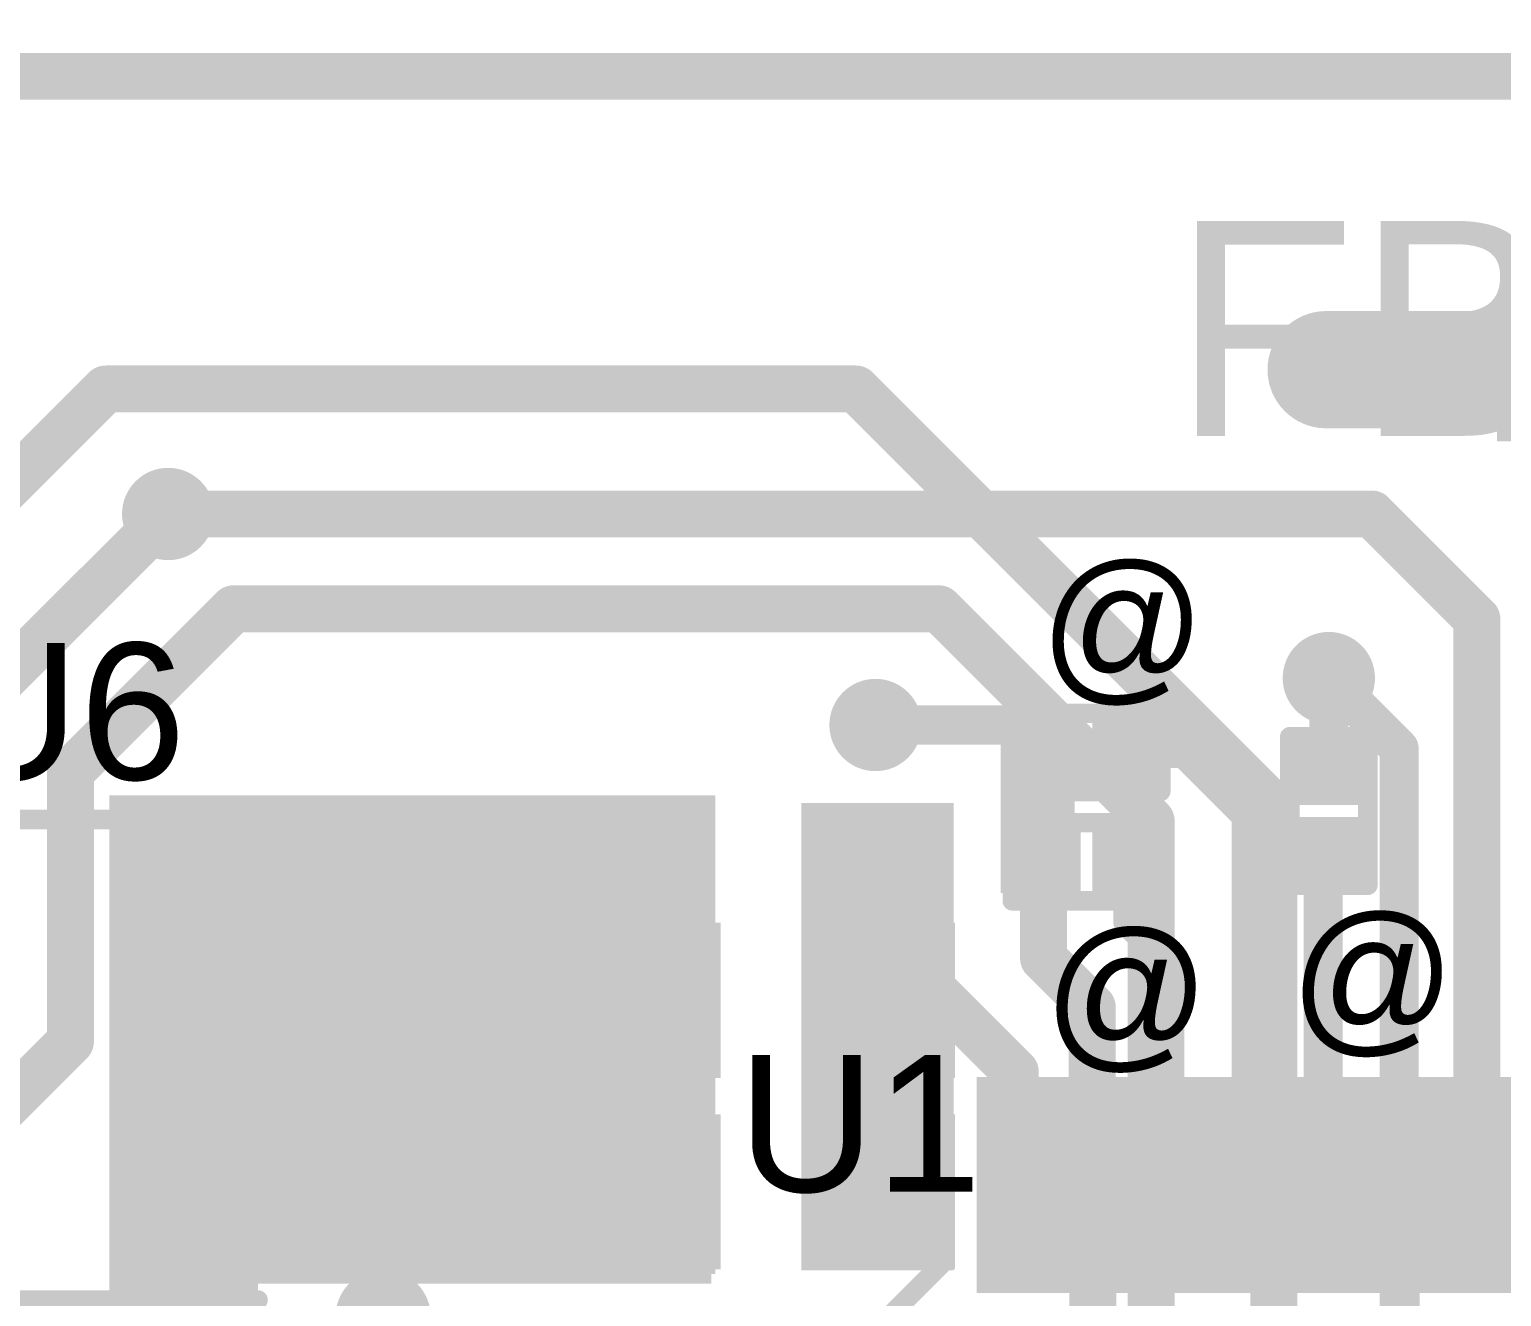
# Model space of a CAD drawing. Header units: millimetres. Extents: x -35.7 to 33.3, y -3.2 to 68.2.
# Drawn here: x -12.26 to -2.69, y 36.06 to 44.3 of the extents above; entities that cross this region are included whole.
import ezdxf

# ---------------------------------------------------------------- set-up
doc = ezdxf.new("R2010")
doc.units = ezdxf.units.MM
for name, color, linetype in [('BottomLayer', 5, 'Continuous'), ('BottomPaste', 16, 'Continuous'), ('BottomSolder', 6, 'Continuous'), ('Mechanical2', 216, 'Continuous'), ('TopLayer', 1, 'Continuous'), ('TopOverlay', 2, 'Continuous'), ('TopPaste', 8, 'Continuous'), ('TopSolder', 216, 'Continuous'), ('ViaHoleLayer', 16, 'Continuous')]:
    doc.layers.add(name, color=color, linetype=linetype)
doc.styles.add('Arial', font='', dxfattribs={"height": 0.2})
doc.styles.get('Arial').set_extended_font_data('Arial')

# ---------------------------------------------------------------- blocks, each defined once
blk = doc.blocks.new('LQFP_100_23')
at = {"layer": 'TopLayer'}
for points in [[(-6.15, 7.15), (-6.15, 8.35), (-5.85, 8.35), (-5.85, 7.15)], [(-5.65, 7.15), (-5.65, 8.35), (-5.35, 8.35), (-5.35, 7.15)], [(-5.15, 7.15), (-5.15, 8.35), (-4.85, 8.35), (-4.85, 7.15)], [(-4.65, 7.15), (-4.65, 8.35), (-4.35, 8.35), (-4.35, 7.15)], [(-4.15, 7.15), (-4.15, 8.35), (-3.85, 8.35), (-3.85, 7.15)], [(-3.65, 7.15), (-3.65, 8.35), (-3.35, 8.35), (-3.35, 7.15)], [(-3.15, 7.15), (-3.15, 8.35), (-2.85, 8.35), (-2.85, 7.15)]]:
    blk.add_hatch(color=1, dxfattribs=at).paths.add_polyline_path(points)
at = {"layer": 'TopPaste'}
for points in [[(-6.15, 7.15), (-6.15, 8.35), (-5.85, 8.35), (-5.85, 7.15)], [(-5.65, 7.15), (-5.65, 8.35), (-5.35, 8.35), (-5.35, 7.15)], [(-5.15, 7.15), (-5.15, 8.35), (-4.85, 8.35), (-4.85, 7.15)], [(-4.65, 7.15), (-4.65, 8.35), (-4.35, 8.35), (-4.35, 7.15)], [(-4.15, 7.15), (-4.15, 8.35), (-3.85, 8.35), (-3.85, 7.15)], [(-3.65, 7.15), (-3.65, 8.35), (-3.35, 8.35), (-3.35, 7.15)], [(-3.15, 7.15), (-3.15, 8.35), (-2.85, 8.35), (-2.85, 7.15)]]:
    blk.add_hatch(color=8, dxfattribs=at).paths.add_polyline_path(points)
at = {"layer": 'TopSolder'}
for points in [[(-6.2516, 7.0484), (-6.2516, 8.4516), (-5.7484, 8.4516), (-5.7484, 7.0484)], [(-5.7516, 7.0484), (-5.7516, 8.4516), (-5.2484, 8.4516), (-5.2484, 7.0484)], [(-5.2516, 7.0484), (-5.2516, 8.4516), (-4.7484, 8.4516), (-4.7484, 7.0484)], [(-4.7516, 7.0484), (-4.7516, 8.4516), (-4.2484, 8.4516), (-4.2484, 7.0484)], [(-4.2516, 7.0484), (-4.2516, 8.4516), (-3.7484, 8.4516), (-3.7484, 7.0484)], [(-3.7516, 7.0484), (-3.7516, 8.4516), (-3.2484, 8.4516), (-3.2484, 7.0484)], [(-3.2516, 7.0484), (-3.2516, 8.4516), (-2.7484, 8.4516), (-2.7484, 7.0484)]]:
    blk.add_hatch(color=216, dxfattribs=at).paths.add_polyline_path(points)
at = {"layer": 'TopOverlay', "const_width": 0.127}
blk.add_lwpolyline([(-7.239, 6.477), (-6.477, 7.239)], dxfattribs=at)
at = {"layer": 'TopOverlay', "const_width": 0.0635}
blk.add_lwpolyline([(-6.5087, 7.239, 1), (-6.4452, 7.239, 1)], format="xyb", close=True, dxfattribs=at)
blk = doc.blocks.new('R___0201_26')
at = {"layer": 'TopLayer'}
for points in [[(-0.41, 0.185), (-0.14, 0.185), (-0.14, -0.185), (-0.41, -0.185)], [(0.14, 0.185), (0.41, 0.185), (0.41, -0.185), (0.14, -0.185)]]:
    blk.add_hatch(color=1, dxfattribs=at).paths.add_polyline_path(points)
at = {"layer": 'TopPaste'}
for points in [[(-0.41, 0.185), (-0.14, 0.185), (-0.14, -0.185), (-0.41, -0.185)], [(0.14, 0.185), (0.41, 0.185), (0.41, -0.185), (0.14, -0.185)]]:
    blk.add_hatch(color=8, dxfattribs=at).paths.add_polyline_path(points)
at = {"layer": 'TopSolder'}
for points in [[(-0.5116, 0.2866), (-0.0384, 0.2866), (-0.0384, -0.2866), (-0.5116, -0.2866)], [(0.0384, 0.2866), (0.5116, 0.2866), (0.5116, -0.2866), (0.0384, -0.2866)]]:
    blk.add_hatch(color=216, dxfattribs=at).paths.add_polyline_path(points)
at = {"layer": 'TopOverlay', "const_width": 0.127}
for points in [[(-0.4826, 0.254), (0.4826, 0.254)], [(-0.4826, 0.254), (-0.4826, -0.254)], [(0.4826, 0.254), (0.4826, -0.254)], [(-0.4826, -0.254), (0.4826, -0.254)]]:
    blk.add_lwpolyline(points, dxfattribs=at)
at = {"layer": 'TopOverlay', "const_width": 0.0635}
for points in [[(-0.5143, 0.254, 1), (-0.4508, 0.254, 1)], [(-0.5143, 0.254, 1), (-0.4508, 0.254, 1)], [(0.4508, 0.254, 1), (0.5143, 0.254, 1)], [(0.4508, 0.254, 1), (0.5143, 0.254, 1)], [(-0.5143, -0.254, 1), (-0.4508, -0.254, 1)], [(-0.5143, -0.254, 1), (-0.4508, -0.254, 1)], [(0.4508, -0.254, 1), (0.5143, -0.254, 1)], [(0.4508, -0.254, 1), (0.5143, -0.254, 1)]]:
    blk.add_lwpolyline(points, format="xyb", close=True, dxfattribs=at)
blk = doc.blocks.new('R___0201_27')
at = {"layer": 'TopLayer'}
for points in [[(-0.41, 0.185), (-0.14, 0.185), (-0.14, -0.185), (-0.41, -0.185)], [(0.14, 0.185), (0.41, 0.185), (0.41, -0.185), (0.14, -0.185)]]:
    blk.add_hatch(color=1, dxfattribs=at).paths.add_polyline_path(points)
at = {"layer": 'TopPaste'}
for points in [[(-0.41, 0.185), (-0.14, 0.185), (-0.14, -0.185), (-0.41, -0.185)], [(0.14, 0.185), (0.41, 0.185), (0.41, -0.185), (0.14, -0.185)]]:
    blk.add_hatch(color=8, dxfattribs=at).paths.add_polyline_path(points)
at = {"layer": 'TopSolder'}
for points in [[(-0.5116, 0.2866), (-0.0384, 0.2866), (-0.0384, -0.2866), (-0.5116, -0.2866)], [(0.0384, 0.2866), (0.5116, 0.2866), (0.5116, -0.2866), (0.0384, -0.2866)]]:
    blk.add_hatch(color=216, dxfattribs=at).paths.add_polyline_path(points)
at = {"layer": 'TopOverlay', "const_width": 0.127}
for points in [[(-0.4826, -0.254), (-0.4826, 0.254)], [(-0.4826, 0.254), (0.4826, 0.254)], [(0.4826, -0.254), (0.4826, 0.254)], [(-0.4826, -0.254), (0.4826, -0.254)]]:
    blk.add_lwpolyline(points, dxfattribs=at)
at = {"layer": 'TopOverlay', "const_width": 0.0635}
for points in [[(-0.5143, 0.254, 1), (-0.4508, 0.254, 1)], [(-0.5143, 0.254, 1), (-0.4508, 0.254, 1)], [(0.4508, 0.254, 1), (0.5143, 0.254, 1)], [(0.4508, 0.254, 1), (0.5143, 0.254, 1)], [(-0.5143, -0.254, 1), (-0.4508, -0.254, 1)], [(-0.5143, -0.254, 1), (-0.4508, -0.254, 1)], [(0.4508, -0.254, 1), (0.5143, -0.254, 1)], [(0.4508, -0.254, 1), (0.5143, -0.254, 1)]]:
    blk.add_lwpolyline(points, format="xyb", close=True, dxfattribs=at)
blk = doc.blocks.new('R___0201_28')
at = {"layer": 'TopLayer'}
for points in [[(-0.41, 0.185), (-0.14, 0.185), (-0.14, -0.185), (-0.41, -0.185)], [(0.14, 0.185), (0.41, 0.185), (0.41, -0.185), (0.14, -0.185)]]:
    blk.add_hatch(color=1, dxfattribs=at).paths.add_polyline_path(points)
at = {"layer": 'TopPaste'}
for points in [[(-0.41, 0.185), (-0.14, 0.185), (-0.14, -0.185), (-0.41, -0.185)], [(0.14, 0.185), (0.41, 0.185), (0.41, -0.185), (0.14, -0.185)]]:
    blk.add_hatch(color=8, dxfattribs=at).paths.add_polyline_path(points)
at = {"layer": 'TopSolder'}
for points in [[(-0.5116, 0.2866), (-0.0384, 0.2866), (-0.0384, -0.2866), (-0.5116, -0.2866)], [(0.0384, 0.2866), (0.5116, 0.2866), (0.5116, -0.2866), (0.0384, -0.2866)]]:
    blk.add_hatch(color=216, dxfattribs=at).paths.add_polyline_path(points)
at = {"layer": 'TopOverlay', "const_width": 0.127}
for points in [[(-0.4826, -0.254), (-0.4826, 0.254)], [(-0.4826, 0.254), (0.4826, 0.254)], [(0.4826, -0.254), (0.4826, 0.254)], [(-0.4826, -0.254), (0.4826, -0.254)]]:
    blk.add_lwpolyline(points, dxfattribs=at)
at = {"layer": 'TopOverlay', "const_width": 0.0635}
for points in [[(-0.5143, 0.254, 1), (-0.4508, 0.254, 1)], [(-0.5143, 0.254, 1), (-0.4508, 0.254, 1)], [(0.4508, 0.254, 1), (0.5143, 0.254, 1)], [(0.4508, 0.254, 1), (0.5143, 0.254, 1)], [(-0.5143, -0.254, 1), (-0.4508, -0.254, 1)], [(-0.5143, -0.254, 1), (-0.4508, -0.254, 1)], [(0.4508, -0.254, 1), (0.5143, -0.254, 1)], [(0.4508, -0.254, 1), (0.5143, -0.254, 1)]]:
    blk.add_lwpolyline(points, format="xyb", close=True, dxfattribs=at)
blk = doc.blocks.new('R___0201_B_57')
at = {"layer": 'BottomLayer'}
for points in [[(-0.41, 0.185), (-0.14, 0.185), (-0.14, -0.185), (-0.41, -0.185)], [(0.14, 0.185), (0.41, 0.185), (0.41, -0.185), (0.14, -0.185)]]:
    blk.add_hatch(color=5, dxfattribs=at).paths.add_polyline_path(points)
at = {"layer": 'BottomPaste'}
for points in [[(-0.41, 0.185), (-0.14, 0.185), (-0.14, -0.185), (-0.41, -0.185)], [(0.14, 0.185), (0.41, 0.185), (0.41, -0.185), (0.14, -0.185)]]:
    blk.add_hatch(color=16, dxfattribs=at).paths.add_polyline_path(points)
at = {"layer": 'BottomSolder'}
for points in [[(-0.5116, 0.2866), (-0.0384, 0.2866), (-0.0384, -0.2866), (-0.5116, -0.2866)], [(0.0384, 0.2866), (0.5116, 0.2866), (0.5116, -0.2866), (0.0384, -0.2866)]]:
    blk.add_hatch(color=6, dxfattribs=at).paths.add_polyline_path(points)
blk = doc.blocks.new('8_TSSOP_81')
at = {"layer": 'TopLayer'}
for points in [[(-3.675, 1.2), (-2.225, 1.2), (-2.225, 0.75), (-3.675, 0.75)], [(2.225, 1.2), (3.675, 1.2), (3.675, 0.75), (2.225, 0.75)], [(-3.675, 0.55), (-2.225, 0.55), (-2.225, 0.1), (-3.675, 0.1)], [(2.225, 0.55), (3.675, 0.55), (3.675, 0.1), (2.225, 0.1)], [(-3.675, -0.1), (-2.225, -0.1), (-2.225, -0.55), (-3.675, -0.55)], [(2.225, -0.1), (3.675, -0.1), (3.675, -0.55), (2.225, -0.55)], [(-3.675, -0.75), (-2.225, -0.75), (-2.225, -1.2), (-3.675, -1.2)], [(2.225, -0.75), (3.675, -0.75), (3.675, -1.2), (2.225, -1.2)]]:
    blk.add_hatch(color=1, dxfattribs=at).paths.add_polyline_path(points)
at = {"layer": 'TopPaste'}
for points in [[(-3.675, 1.2), (-2.225, 1.2), (-2.225, 0.75), (-3.675, 0.75)], [(2.225, 1.2), (3.675, 1.2), (3.675, 0.75), (2.225, 0.75)], [(-3.675, 0.55), (-2.225, 0.55), (-2.225, 0.1), (-3.675, 0.1)], [(2.225, 0.55), (3.675, 0.55), (3.675, 0.1), (2.225, 0.1)], [(-3.675, -0.1), (-2.225, -0.1), (-2.225, -0.55), (-3.675, -0.55)], [(2.225, -0.1), (3.675, -0.1), (3.675, -0.55), (2.225, -0.55)], [(-3.675, -0.75), (-2.225, -0.75), (-2.225, -1.2), (-3.675, -1.2)], [(2.225, -0.75), (3.675, -0.75), (3.675, -1.2), (2.225, -1.2)]]:
    blk.add_hatch(color=8, dxfattribs=at).paths.add_polyline_path(points)
at = {"layer": 'TopSolder'}
for points in [[(-3.7766, 1.3016), (-2.1234, 1.3016), (-2.1234, 0.6484), (-3.7766, 0.6484)], [(2.1234, 1.3016), (3.7766, 1.3016), (3.7766, 0.6484), (2.1234, 0.6484)], [(-3.7766, 0.6516), (-2.1234, 0.6516), (-2.1234, -0.0016), (-3.7766, -0.0016)], [(2.1234, 0.6516), (3.7766, 0.6516), (3.7766, -0.0016), (2.1234, -0.0016)], [(-3.7766, 0.0016), (-2.1234, 0.0016), (-2.1234, -0.6516), (-3.7766, -0.6516)], [(2.1234, 0.0016), (3.7766, 0.0016), (3.7766, -0.6516), (2.1234, -0.6516)], [(-3.7766, -0.6484), (-2.1234, -0.6484), (-2.1234, -1.3016), (-3.7766, -1.3016)], [(2.1234, -0.6484), (3.7766, -0.6484), (3.7766, -1.3016), (2.1234, -1.3016)]]:
    blk.add_hatch(color=216, dxfattribs=at).paths.add_polyline_path(points)
at = {"layer": 'TopOverlay'}
for points, const_width in [([(-2.7886, 1.6604, 1), (-3.155, 1.6604, 1)], 0.254), ([(-3.2185, 1.6604, 1), (-3.0915, 1.6604, 1)], 0.127), ([(-2.8521, 1.6604, 1), (-2.7251, 1.6604, 1)], 0.127), ([(-2.1907, 1.5494, 1), (-2.1273, 1.5494, 1)], 0.0635), ([(2.1019, 1.5494, 1), (2.1654, 1.5494, 1)], 0.0635), ([(-2.1526, -1.5748, 1), (-2.0892, -1.5748, 1)], 0.0635), ([(2.1399, -1.5748, 1), (2.2035, -1.5748, 1)], 0.0635)]:
    blk.add_lwpolyline(points, format="xyb", close=True, dxfattribs=dict(at, const_width=const_width))
at = {"layer": 'TopOverlay', "const_width": 0.127}
for points in [[(2.1336, 1.5494), (-2.159, 1.5494)], [(2.1717, -1.5748), (-2.1209, -1.5748)]]:
    blk.add_lwpolyline(points, dxfattribs=at)
blk = doc.blocks.new('C__0603_B_104')
at = {"layer": 'BottomLayer'}
for points in [[(-1.143, -0.4445), (-1.143, 0.4445), (-0.381, 0.4445), (-0.381, -0.4445)], [(0.381, -0.4445), (0.381, 0.4445), (1.143, 0.4445), (1.143, -0.4445)]]:
    blk.add_hatch(color=5, dxfattribs=at).paths.add_polyline_path(points)
at = {"layer": 'BottomPaste'}
for points in [[(-1.143, -0.4445), (-1.143, 0.4445), (-0.381, 0.4445), (-0.381, -0.4445)], [(0.381, -0.4445), (0.381, 0.4445), (1.143, 0.4445), (1.143, -0.4445)]]:
    blk.add_hatch(color=16, dxfattribs=at).paths.add_polyline_path(points)
at = {"layer": 'BottomSolder'}
for points in [[(-1.203, -0.5045), (-1.203, 0.5045), (-0.321, 0.5045), (-0.321, -0.5045)], [(0.321, -0.5045), (0.321, 0.5045), (1.203, 0.5045), (1.203, -0.5045)]]:
    blk.add_hatch(color=6, dxfattribs=at).paths.add_polyline_path(points)
blk = doc.blocks.new('C__0603_B_110')
at = {"layer": 'BottomLayer'}
for points in [[(-1.143, -0.4445), (-1.143, 0.4445), (-0.381, 0.4445), (-0.381, -0.4445)], [(0.381, -0.4445), (0.381, 0.4445), (1.143, 0.4445), (1.143, -0.4445)]]:
    blk.add_hatch(color=5, dxfattribs=at).paths.add_polyline_path(points)
at = {"layer": 'BottomPaste'}
for points in [[(-1.143, -0.4445), (-1.143, 0.4445), (-0.381, 0.4445), (-0.381, -0.4445)], [(0.381, -0.4445), (0.381, 0.4445), (1.143, 0.4445), (1.143, -0.4445)]]:
    blk.add_hatch(color=16, dxfattribs=at).paths.add_polyline_path(points)
at = {"layer": 'BottomSolder'}
for points in [[(-1.203, -0.5045), (-1.203, 0.5045), (-0.321, 0.5045), (-0.321, -0.5045)], [(0.321, -0.5045), (0.321, 0.5045), (1.203, 0.5045), (1.203, -0.5045)]]:
    blk.add_hatch(color=6, dxfattribs=at).paths.add_polyline_path(points)

msp = doc.modelspace()

# ---------------------------------------------------------------- hatches: boundary and pattern name
at = {"layer": 'BottomLayer'}
h = msp.add_hatch(color=5, dxfattribs=at)
edge = h.paths.add_edge_path()
edge.add_arc((-3.8275, 42.086), 0.3, 0, 360)
h = msp.add_hatch(color=5, dxfattribs=at)
edge = h.paths.add_edge_path()
edge.add_arc((-11.3538, 41.148), 0.3, 0, 360)
h = msp.add_hatch(color=5, dxfattribs=at)
edge = h.paths.add_edge_path()
edge.add_arc((-3.81, 40.0812), 0.3, 0, 360)
h = msp.add_hatch(color=5, dxfattribs=at)
edge = h.paths.add_edge_path()
edge.add_arc((-6.7564, 39.7764), 0.3, 0, 360)
for points in [[(-7.8232, 39.2938), (-11.5316, 39.2938), (-11.5316, 36.1442), (-7.8232, 36.1442)], [(-7.239, 36.2324), (-6.2484, 36.2324), (-6.2484, 39.2684), (-7.239, 39.2684)]]:
    msp.add_hatch(color=5, dxfattribs=at).paths.add_polyline_path(points)
h = msp.add_hatch(color=5, dxfattribs=at)
edge = h.paths.add_edge_path()
edge.add_arc((-8.2804, 38.9128), 0.3, 0, 360)
h = msp.add_hatch(color=5, dxfattribs=at)
edge = h.paths.add_edge_path()
edge.add_arc((-6.7564, 38.9128), 0.3, 0, 360)
h = msp.add_hatch(color=5, dxfattribs=at)
edge = h.paths.add_edge_path()
edge.add_arc((-11.1252, 38.62), 0.3, 0, 360)
h = msp.add_hatch(color=5, dxfattribs=at)
edge = h.paths.add_edge_path()
edge.add_arc((-11.1252, 37.6167), 0.3, 0, 360)
h = msp.add_hatch(color=5, dxfattribs=at)
edge = h.paths.add_edge_path()
edge.add_arc((-11.1252, 36.5626), 0.3, 0, 360)
at = {"layer": 'TopLayer'}
for points in [[(-1.778, 41.6195), (-1.778, 42.5196), (-2.7178, 42.5196), (-2.7178, 41.6195)], [(-5.9436, 38.6842), (-5.461, 38.6842), (-5.461, 39.9034), (-5.9436, 39.9034)], [(-11.736, 34.8424), (-10.7708, 34.8424), (-10.7708, 39.3192), (-11.736, 39.3192)], [(-7.7978, 39.3192), (-11.5316, 39.3192), (-11.5316, 36.207), (-7.7978, 36.207)]]:
    msp.add_hatch(color=1, dxfattribs=at).paths.add_polyline_path(points)
h = msp.add_hatch(color=1, dxfattribs=at)
edge = h.paths.add_edge_path()
edge.add_arc((-3.8275, 42.086), 0.3, 0, 360)
h = msp.add_hatch(color=1, dxfattribs=at)
edge = h.paths.add_edge_path()
edge.add_arc((-11.3538, 41.148), 0.3, 0, 360)
h = msp.add_hatch(color=1, dxfattribs=at)
edge = h.paths.add_edge_path()
edge.add_arc((-3.81, 40.0812), 0.3, 0, 360)
h = msp.add_hatch(color=1, dxfattribs=at)
edge = h.paths.add_edge_path()
edge.add_arc((-6.7564, 39.7764), 0.3, 0, 360)
h = msp.add_hatch(color=1, dxfattribs=at)
edge = h.paths.add_edge_path()
edge.add_arc((-8.2804, 38.9128), 0.3, 0, 360)
h = msp.add_hatch(color=1, dxfattribs=at)
edge = h.paths.add_edge_path()
edge.add_arc((-6.7564, 38.9128), 0.3, 0, 360)
h = msp.add_hatch(color=1, dxfattribs=at)
edge = h.paths.add_edge_path()
edge.add_arc((-11.1252, 38.62), 0.3, 0, 360)
h = msp.add_hatch(color=1, dxfattribs=at)
edge = h.paths.add_edge_path()
edge.add_arc((-11.1252, 37.6167), 0.3, 0, 360)
h = msp.add_hatch(color=1, dxfattribs=at)
edge = h.paths.add_edge_path()
edge.add_arc((-11.1252, 36.5626), 0.3, 0, 360)
at = {"layer": 'ViaHoleLayer'}
h = msp.add_hatch(color=16, dxfattribs=at)
edge = h.paths.add_edge_path()
edge.add_arc((-3.8275, 42.086), 0.15, 0, 360)
h = msp.add_hatch(color=16, dxfattribs=at)
edge = h.paths.add_edge_path()
edge.add_arc((-11.3538, 41.148), 0.15, 0, 360)
h = msp.add_hatch(color=16, dxfattribs=at)
edge = h.paths.add_edge_path()
edge.add_arc((-3.81, 40.0812), 0.15, 0, 360)
h = msp.add_hatch(color=16, dxfattribs=at)
edge = h.paths.add_edge_path()
edge.add_arc((-6.7564, 39.7764), 0.15, 0, 360)
h = msp.add_hatch(color=16, dxfattribs=at)
edge = h.paths.add_edge_path()
edge.add_arc((-8.2804, 38.9128), 0.15, 0, 360)
h = msp.add_hatch(color=16, dxfattribs=at)
edge = h.paths.add_edge_path()
edge.add_arc((-6.7564, 38.9128), 0.15, 0, 360)
h = msp.add_hatch(color=16, dxfattribs=at)
edge = h.paths.add_edge_path()
edge.add_arc((-11.1252, 38.62), 0.15, 0, 360)
h = msp.add_hatch(color=16, dxfattribs=at)
edge = h.paths.add_edge_path()
edge.add_arc((-11.1252, 37.6167), 0.15, 0, 360)
h = msp.add_hatch(color=16, dxfattribs=at)
edge = h.paths.add_edge_path()
edge.add_arc((-11.1252, 36.5626), 0.15, 0, 360)

# ---------------------------------------------------------------- linework, layer by layer
at = {"layer": 'BottomLayer'}
for points, const_width in [([(-13.0556, 40.6654), (-11.7602, 41.9608)], 0.3048), ([(-11.7602, 41.9608), (-6.8834, 41.9608)], 0.3048), ([(-6.8834, 41.9608), (-4.1671, 39.2445)], 0.3048), ([(-12.5222, 39.9796), (-11.4046, 41.0972)], 0.3048), ([(-11.4046, 41.0972), (-11.3792, 41.0972)], 0.3048), ([(-11.9888, 39.4716), (-10.9285, 40.5319)], 0.3048), ([(-10.9285, 40.5319), (-6.3435, 40.5319)], 0.3048), ([(-6.3435, 40.5319), (-4.9646, 39.153)], 0.3048), ([(-3.81, 40.0812), (-3.3528, 39.624)], 0.254), ([(-3.3528, 37.2066), (-3.3528, 39.624)], 0.254), ([(-11.9888, 37.719), (-11.9888, 39.4716)], 0.3048), ([(-4.1671, 34.7215), (-4.1671, 39.2445)], 0.3048), ([(-4.9646, 34.7352), (-4.9646, 39.153)], 0.3048), ([(-8.6106, 36.6148), (-8.6106, 38.8874)], 0.635), ([(-12.7508, 36.957), (-11.9888, 37.719)], 0.3048), ([(-3.3528, 35.7378), (-3.3528, 36.6566)], 0.254)]:
    msp.add_lwpolyline(points, dxfattribs=dict(at, const_width=const_width))
for points, const_width in [([(-11.8364, 41.9608, 1), (-11.684, 41.9608, 1)], 0.1524), ([(-11.8364, 41.9608, 1), (-11.684, 41.9608, 1)], 0.1524), ([(-6.9596, 41.9608, 1), (-6.8072, 41.9608, 1)], 0.1524), ([(-6.9596, 41.9608, 1), (-6.8072, 41.9608, 1)], 0.1524), ([(-11.4808, 41.0972, 1), (-11.3284, 41.0972, 1)], 0.1524), ([(-11.4808, 41.0972, 1), (-11.3284, 41.0972, 1)], 0.1524), ([(-11.4554, 41.0972, 1), (-11.303, 41.0972, 1)], 0.1524), ([(-11.0047, 40.5319, 1), (-10.8523, 40.5319, 1)], 0.1524), ([(-11.0047, 40.5319, 1), (-10.8523, 40.5319, 1)], 0.1524), ([(-6.4197, 40.5319, 1), (-6.2673, 40.5319, 1)], 0.1524), ([(-6.4197, 40.5319, 1), (-6.2673, 40.5319, 1)], 0.1524), ([(-3.8735, 40.0812, 1), (-3.7465, 40.0812, 1)], 0.127), ([(-3.4163, 39.624, 1), (-3.2893, 39.624, 1)], 0.127), ([(-3.4163, 39.624, 1), (-3.2893, 39.624, 1)], 0.127), ([(-12.065, 39.4716, 1), (-11.9126, 39.4716, 1)], 0.1524), ([(-12.065, 39.4716, 1), (-11.9126, 39.4716, 1)], 0.1524), ([(-4.2433, 39.2445, 1), (-4.0909, 39.2445, 1)], 0.1524), ([(-4.2433, 39.2445, 1), (-4.0909, 39.2445, 1)], 0.1524), ([(-5.0408, 39.153, 1), (-4.8884, 39.153, 1)], 0.1524), ([(-5.0408, 39.153, 1), (-4.8884, 39.153, 1)], 0.1524), ([(-8.7693, 38.8874, 1), (-8.4518, 38.8874, 1)], 0.3175), ([(-12.065, 37.719, 1), (-11.9126, 37.719, 1)], 0.1524), ([(-12.065, 37.719, 1), (-11.9126, 37.719, 1)], 0.1524), ([(-3.4163, 37.2066, 1), (-3.2893, 37.2066, 1)], 0.127), ([(-8.7693, 36.6148, 1), (-8.4518, 36.6148, 1)], 0.3175), ([(-3.4163, 36.6566, 1), (-3.2893, 36.6566, 1)], 0.127)]:
    msp.add_lwpolyline(points, format="xyb", close=True, dxfattribs=dict(at, const_width=const_width))
at = {"layer": 'Mechanical2', "const_width": 0.381}
msp.add_lwpolyline([(33.1351, 19.7597, -5.376897), (33.1175, 45.286)], format="xyb", dxfattribs=at)
at = {"layer": 'TopLayer'}
for points, const_width in [([(-16.5862, 43.9928), (6.604, 43.9928)], 0.3048), ([(-3.8275, 42.086), (-2.4003, 42.086)], 0.762), ([(-11.3538, 41.148), (-3.5306, 41.148)], 0.3048), ([(-3.5306, 41.148), (-2.8476, 40.465)], 0.3048), ([(-2.8476, 36.7862), (-2.8476, 40.465)], 0.3048), ([(-3.81, 39.4926), (-3.81, 40.0812)], 0.254), ([(-6.7564, 39.7764), (-5.715, 39.7764)], 0.254), ([(-5.715, 39.7764), (-5.6642, 39.7256)], 0.254), ([(-5.8166, 39.7369), (-5.6783, 39.5986)], 0.254), ([(-5.6783, 39.5986), (-5.6598, 39.5986)], 0.254), ([(-5.08, 39.5986), (-4.7498, 39.5986)], 0.2032), ([(-4.7498, 39.5986), (-4.339, 39.1878)], 0.2032), ([(-4.339, 36.7948), (-4.339, 39.1878)], 0.2032), ([(-5.6772, 38.92), (-5.6772, 39.0147)], 0.3048), ([(-6.7564, 38.4302), (-6.7564, 38.9128)], 0.3048), ([(-3.8476, 36.7862), (-3.8476, 38.9426)], 0.254), ([(-5.6642, 38.2594), (-5.6642, 38.8548)], 0.3048), ([(-5.1098, 38.4992), (-5.1098, 38.8874)], 0.2032), ([(-6.7564, 38.4302), (-5.8476, 37.5214)], 0.3048), ([(-5.1098, 38.4992), (-4.8514, 38.2408)], 0.2032), ([(-5.6642, 38.2594), (-5.3476, 37.9428)], 0.3048), ([(-4.8514, 36.7792), (-4.8514, 38.2408)], 0.2032), ([(-5.3476, 36.6084), (-5.3476, 37.9428)], 0.3048), ([(-5.8476, 36.7862), (-5.8476, 37.5214)], 0.3048), ([(-2.8476, 36.6084), (-2.8476, 36.7862)], 0.3048), ([(-3.3476, 35.7834), (-3.3476, 36.7862)], 0.254), ([(-5.3434, 35.8681), (-5.3434, 36.6084)], 0.3048)]:
    msp.add_lwpolyline(points, dxfattribs=dict(at, const_width=const_width))
for points, const_width in [([(-4.018, 42.086, 1), (-3.637, 42.086, 1)], 0.381), ([(-2.5908, 42.086, 1), (-2.2098, 42.086, 1)], 0.381), ([(-11.43, 41.148, 1), (-11.2776, 41.148, 1)], 0.1524), ([(-3.6068, 41.148, 1), (-3.4544, 41.148, 1)], 0.1524), ([(-3.6068, 41.148, 1), (-3.4544, 41.148, 1)], 0.1524), ([(-2.9238, 40.465, 1), (-2.7714, 40.465, 1)], 0.1524), ([(-2.9238, 40.465, 1), (-2.7714, 40.465, 1)], 0.1524), ([(-3.8735, 40.0812, 1), (-3.7465, 40.0812, 1)], 0.127), ([(-6.8199, 39.7764, 1), (-6.6929, 39.7764, 1)], 0.127), ([(-5.7785, 39.7764, 1), (-5.6515, 39.7764, 1)], 0.127), ([(-5.7785, 39.7764, 1), (-5.6515, 39.7764, 1)], 0.127), ([(-5.8801, 39.7369, 1), (-5.7531, 39.7369, 1)], 0.127), ([(-5.7277, 39.7256, 1), (-5.6007, 39.7256, 1)], 0.127), ([(-5.7418, 39.5986, 1), (-5.6148, 39.5986, 1)], 0.127), ([(-5.7418, 39.5986, 1), (-5.6148, 39.5986, 1)], 0.127), ([(-5.7233, 39.5986, 1), (-5.5963, 39.5986, 1)], 0.127), ([(-5.1308, 39.5986, 1), (-5.0292, 39.5986, 1)], 0.1016), ([(-4.8006, 39.5986, 1), (-4.699, 39.5986, 1)], 0.1016), ([(-4.8006, 39.5986, 1), (-4.699, 39.5986, 1)], 0.1016), ([(-3.8735, 39.4926, 1), (-3.7465, 39.4926, 1)], 0.127), ([(-4.3898, 39.1878, 1), (-4.2882, 39.1878, 1)], 0.1016), ([(-4.3898, 39.1878, 1), (-4.2882, 39.1878, 1)], 0.1016), ([(-5.7534, 39.0147, 1), (-5.601, 39.0147, 1)], 0.1524), ([(-6.8326, 38.9128, 1), (-6.6802, 38.9128, 1)], 0.1524), ([(-5.7534, 38.92, 1), (-5.601, 38.92, 1)], 0.1524), ([(-3.9111, 38.9426, 1), (-3.7841, 38.9426, 1)], 0.127), ([(-5.7404, 38.8548, 1), (-5.588, 38.8548, 1)], 0.1524), ([(-5.1606, 38.8874, 1), (-5.059, 38.8874, 1)], 0.1016), ([(-6.8326, 38.4302, 1), (-6.6802, 38.4302, 1)], 0.1524), ([(-6.8326, 38.4302, 1), (-6.6802, 38.4302, 1)], 0.1524), ([(-5.1606, 38.4992, 1), (-5.059, 38.4992, 1)], 0.1016), ([(-5.1606, 38.4992, 1), (-5.059, 38.4992, 1)], 0.1016), ([(-5.7404, 38.2594, 1), (-5.588, 38.2594, 1)], 0.1524), ([(-5.7404, 38.2594, 1), (-5.588, 38.2594, 1)], 0.1524), ([(-4.9022, 38.2408, 1), (-4.8006, 38.2408, 1)], 0.1016), ([(-4.9022, 38.2408, 1), (-4.8006, 38.2408, 1)], 0.1016), ([(-5.4238, 37.9428, 1), (-5.2714, 37.9428, 1)], 0.1524), ([(-5.4238, 37.9428, 1), (-5.2714, 37.9428, 1)], 0.1524), ([(-5.9238, 37.5214, 1), (-5.7714, 37.5214, 1)], 0.1524), ([(-5.9238, 37.5214, 1), (-5.7714, 37.5214, 1)], 0.1524), ([(-5.9238, 36.7862, 1), (-5.7714, 36.7862, 1)], 0.1524), ([(-2.9238, 36.7862, 1), (-2.7714, 36.7862, 1)], 0.1524), ([(-2.9238, 36.7862, 1), (-2.7714, 36.7862, 1)], 0.1524), ([(-4.9022, 36.7792, 1), (-4.8006, 36.7792, 1)], 0.1016), ([(-4.3898, 36.7948, 1), (-4.2882, 36.7948, 1)], 0.1016), ([(-3.9111, 36.7862, 1), (-3.7841, 36.7862, 1)], 0.127), ([(-3.4111, 36.7862, 1), (-3.2841, 36.7862, 1)], 0.127), ([(-5.4238, 36.6084, 1), (-5.2714, 36.6084, 1)], 0.1524), ([(-5.4196, 36.6084, 1), (-5.2672, 36.6084, 1)], 0.1524), ([(-2.9238, 36.6084, 1), (-2.7714, 36.6084, 1)], 0.1524)]:
    msp.add_lwpolyline(points, format="xyb", close=True, dxfattribs=dict(at, const_width=const_width))

# ---------------------------------------------------------------- block references
for name, p in [('R___0201_28', (-5.3848, 39.5986)), ('R___0201_27', (-5.3848, 38.8874)), ('LQFP_100_23', (0.1524, 29.0362))]:
    msp.add_blockref(name, p)
for name, p, rotation in [('R___0201_26', (-3.81, 39.2176), 90), ('8_TSSOP_81', (-12.9286, 37.588), 180), ('C__0603_B_110', (-7.4422, 37.9864), 180), ('R___0201_B_57', (-3.3528, 36.9316), 90), ('C__0603_B_104', (-7.4422, 36.7418), 180)]:
    msp.add_blockref(name, p, dxfattribs=dict(rotation=rotation))

# ---------------------------------------------------------------- texts
at = {"layer": 'TopOverlay', "style": 'Arial'}
for s, height, p in [('FB1', 1.397, (-4.826, 41.656)), ('U6', 0.889, (-12.827, 39.4208)), ('U1', 0.889, (-7.6537, 36.742))]:
    msp.add_text(s, height=height, dxfattribs=at).set_placement(p)
for p in [(-5.6896, 40.0558), (-4.064, 37.7698), (-5.6642, 37.6682)]:
    msp.add_text('@', height=0.762, rotation=360, dxfattribs=at).set_placement(p)

doc.saveas('drawing.dxf')
